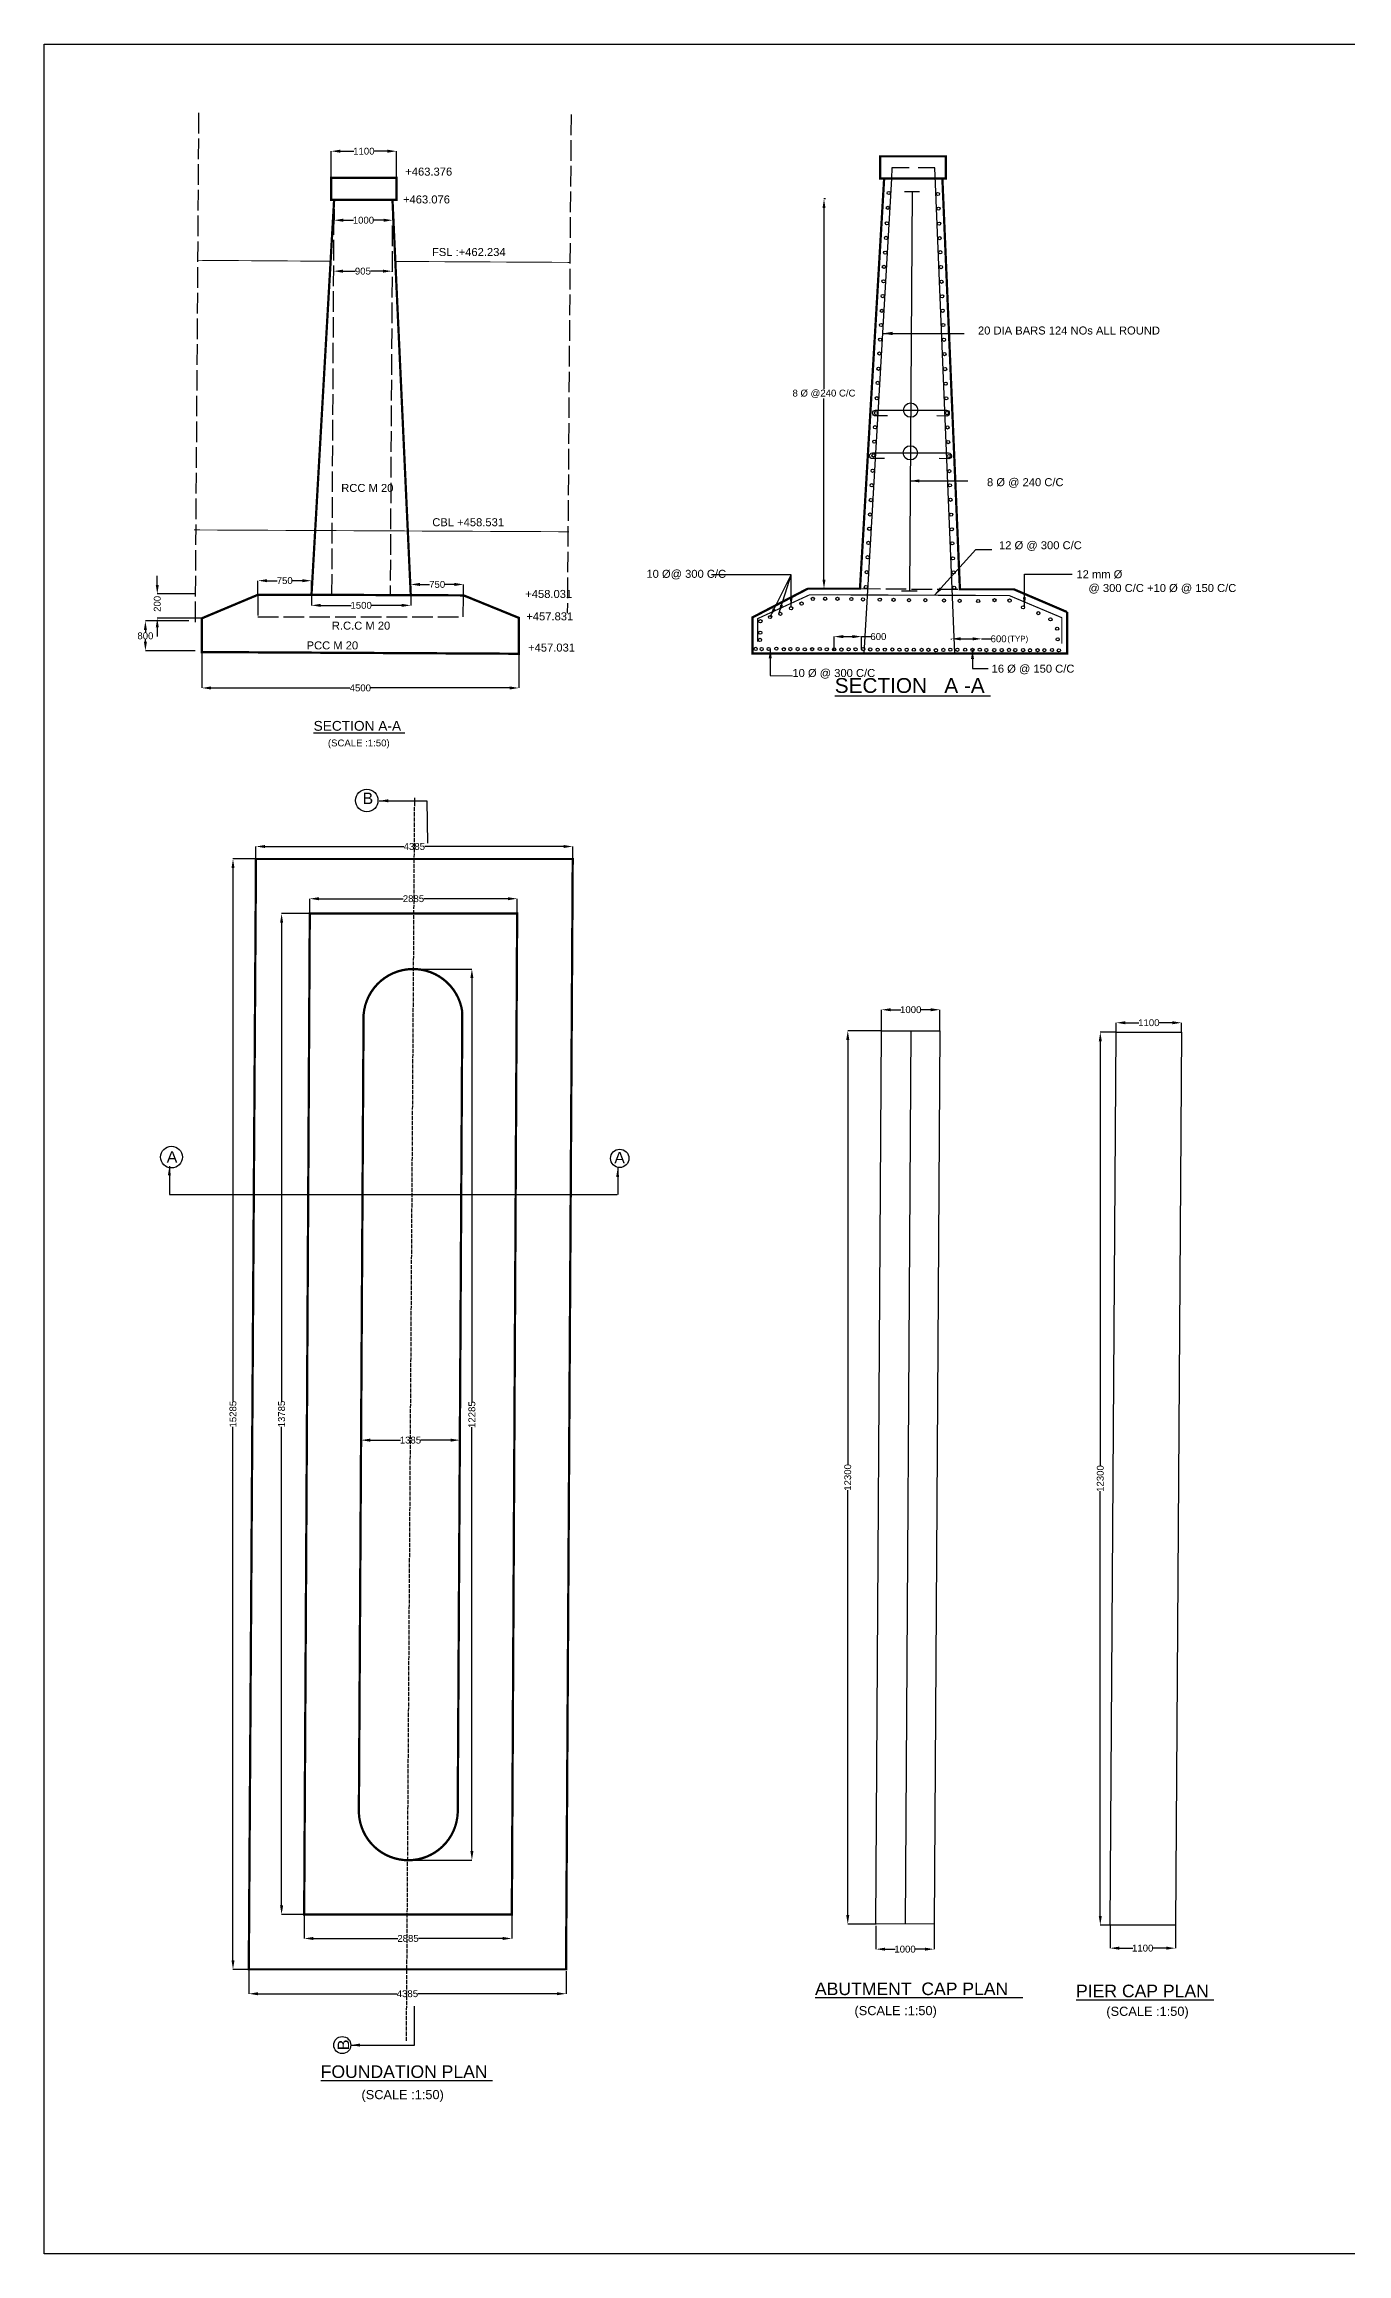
# Model space of a CAD drawing. Header units: inches. Extents: x -70558 to 56344, y -102843 to -6214.
# Drawn here: x -70558 to -13577, y -102843 to -6214 of the extents above; entities that cross this region are included whole.
import ezdxf

# ---------------------------------------------------------------- set-up
doc = ezdxf.new("R2010")
doc.units = ezdxf.units.IN
doc.header["$LTSCALE"] = 15
doc.header["$MEASUREMENT"] = 0
doc.linetypes.add('ACAD_ISO02W100', pattern=[15, 12, -3])
for name, color, linetype in [('DIMENSION', 7, 'Continuous'), ('DRAWING', 7, 'Continuous'), ('TEXT', 7, 'Continuous')]:
    doc.layers.add(name, color=color, linetype=linetype)
doc.styles.get("Standard").update_dxf_attribs({"font": 'arial.ttf', "height": 300})
doc.dimstyles.get("Standard").update_dxf_attribs({"dimtxt": 250, "dimasz": 400, "dimexe": 0.18, "dimexo": 0.0625, "dimgap": 0.09, "dimtad": 0, "dimtih": 1, "dimtoh": 1, "dimdec": 0, "dimzin": 0, "dimdsep": 46, "dimtxsty": 'Standard', "dimcen": 0.09, "dimadec": 0, "dimazin": 0, "dimtfac": 1, "dimtdec": 0, "dimtofl": 0, "dimtmove": 0, "dimatfit": 3, "dimfxl": 0, "dimtolj": 1, "dimtzin": 0, "dimarcsym": 0})

# ---------------------------------------------------------------- blocks, each defined once
blk = doc.blocks.new('*D2')
at = {"layer": 'Defpoints', "color": 0, "transparency": 16777216}
for p in [(-55148, -10894), (-58003, -12057), (-55148, -12057)]:
    blk.add_point(p, dxfattribs=at)
at = {"layer": 'DIMENSION', "color": 0, "lineweight": -2, "transparency": 16777216}
for p, q in [((-58003, -12057), (-58003, -10894)), ((-57603, -10894), (-57009, -10894)), ((-55548, -10894), (-56142, -10894)), ((-55148, -12057), (-55148, -10894))]:
    blk.add_line(p, q, dxfattribs=at)
at = {"layer": 'DIMENSION', "color": 0, "transparency": 16777216}
for points in [[(-57603, -10827), (-57603, -10961), (-58003, -10894)], [(-55548, -10827), (-55548, -10961), (-55148, -10894)]]:
    blk.add_solid(points, dxfattribs=at)
at = {"layer": 'DIMENSION', "color": 0, "transparency": 16777216, "insert": (-56575, -10894), "char_height": 300, "attachment_point": 5}
blk.add_mtext('\\A1;1100', dxfattribs=at)
blk = doc.blocks.new('*D3')
at = {"layer": 'Defpoints', "color": 0, "transparency": 16777216}
for p in [(-57877, -13422), (-55309, -13303), (-55309, -13912)]:
    blk.add_point(p, dxfattribs=at)
at = {"layer": 'DIMENSION', "color": 0, "lineweight": -2, "transparency": 16777216}
for p, q in [((-57877, -13422), (-57877, -13912)), ((-55309, -13303), (-55309, -13912)), ((-57477, -13912), (-57027, -13912)), ((-55709, -13912), (-56160, -13912))]:
    blk.add_line(p, q, dxfattribs=at)
at = {"layer": 'DIMENSION', "color": 0, "transparency": 16777216}
for points in [[(-57477, -13845), (-57477, -13979), (-57877, -13912)], [(-55709, -13845), (-55709, -13979), (-55309, -13912)]]:
    blk.add_solid(points, dxfattribs=at)
at = {"layer": 'DIMENSION', "color": 0, "transparency": 16777216, "insert": (-56593, -13912), "char_height": 300, "attachment_point": 5}
blk.add_mtext('\\A1;1000', dxfattribs=at)
blk = doc.blocks.new('*D4')
at = {"layer": 'Defpoints', "color": 0, "transparency": 16777216}
for p in [(-57892, -16140), (-57892, -16140), (-55341, -16154)]:
    blk.add_point(p, dxfattribs=at)
at = {"layer": 'DIMENSION', "color": 0, "lineweight": -2, "transparency": 16777216}
for p, q in [((-57892, -16140), (-57892, -16140)), ((-57492, -16140), (-56949, -16140)), ((-55741, -16140), (-56284, -16140)), ((-55341, -16154), (-55341, -16140))]:
    blk.add_line(p, q, dxfattribs=at)
at = {"layer": 'DIMENSION', "color": 0, "transparency": 16777216}
for points in [[(-57492, -16073), (-57492, -16206), (-57892, -16140)], [(-55741, -16073), (-55741, -16206), (-55341, -16140)]]:
    blk.add_solid(points, dxfattribs=at)
at = {"layer": 'DIMENSION', "color": 0, "transparency": 16777216, "insert": (-56617, -16140), "char_height": 300, "attachment_point": 5}
blk.add_mtext('\\A1;905', dxfattribs=at)
blk = doc.blocks.new('*D5')
at = {"layer": 'Defpoints', "color": 0, "transparency": 16777216}
for p in [(-58864, -29675), (-61207, -30291), (-58864, -30291)]:
    blk.add_point(p, dxfattribs=at)
at = {"layer": 'DIMENSION', "color": 0, "lineweight": -2, "transparency": 16777216}
for p, q in [((-61207, -30291), (-61207, -29675)), ((-60807, -29675), (-60366, -29675)), ((-59264, -29675), (-59706, -29675)), ((-58864, -30291), (-58864, -29675))]:
    blk.add_line(p, q, dxfattribs=at)
at = {"layer": 'DIMENSION', "color": 0, "transparency": 16777216}
for points in [[(-60807, -29608), (-60807, -29742), (-61207, -29675)], [(-59264, -29608), (-59264, -29742), (-58864, -29675)]]:
    blk.add_solid(points, dxfattribs=at)
at = {"layer": 'DIMENSION', "color": 0, "transparency": 16777216, "insert": (-60036, -29675), "char_height": 300, "attachment_point": 5}
blk.add_mtext('\\A1;750', dxfattribs=at)
blk = doc.blocks.new('*D6')
at = {"layer": 'Defpoints', "color": 0, "transparency": 16777216}
for p in [(-58864, -30291), (-54522, -30308), (-54522, -30755)]:
    blk.add_point(p, dxfattribs=at)
at = {"layer": 'DIMENSION', "color": 0, "lineweight": -2, "transparency": 16777216}
for p, q in [((-58864, -30291), (-58864, -30755)), ((-58464, -30755), (-57127, -30755)), ((-54922, -30755), (-56260, -30755)), ((-54522, -30308), (-54522, -30755))]:
    blk.add_line(p, q, dxfattribs=at)
at = {"layer": 'DIMENSION', "color": 0, "transparency": 16777216}
for points in [[(-58464, -30688), (-58464, -30821), (-58864, -30755)], [(-54922, -30688), (-54922, -30821), (-54522, -30755)]]:
    blk.add_solid(points, dxfattribs=at)
at = {"layer": 'DIMENSION', "color": 0, "transparency": 16777216, "insert": (-56693, -30755), "char_height": 300, "attachment_point": 5}
blk.add_mtext('\\A1;1500', dxfattribs=at)
blk = doc.blocks.new('*D7')
at = {"layer": 'Defpoints', "color": 0, "transparency": 16777216}
for p in [(-52212, -29840), (-54522, -30308), (-52212, -30318)]:
    blk.add_point(p, dxfattribs=at)
at = {"layer": 'DIMENSION', "color": 0, "lineweight": -2, "transparency": 16777216}
for p, q in [((-54522, -30308), (-54522, -29840)), ((-54122, -29840), (-53697, -29840)), ((-52612, -29840), (-53037, -29840)), ((-52212, -30317), (-52212, -29840))]:
    blk.add_line(p, q, dxfattribs=at)
at = {"layer": 'DIMENSION', "color": 0, "transparency": 16777216}
for points in [[(-54122, -29773), (-54122, -29907), (-54522, -29840)], [(-52612, -29773), (-52612, -29907), (-52212, -29840)]]:
    blk.add_solid(points, dxfattribs=at)
at = {"layer": 'DIMENSION', "color": 0, "transparency": 16777216, "insert": (-53367, -29840), "char_height": 300, "attachment_point": 5}
blk.add_mtext('\\A1;750', dxfattribs=at)
blk = doc.blocks.new('*D8')
at = {"layer": 'Defpoints', "color": 0, "transparency": 16777216}
for p in [(-63661, -32796), (-49797, -32870), (-63661, -34367)]:
    blk.add_point(p, dxfattribs=at)
at = {"layer": 'DIMENSION', "color": 0, "lineweight": -2, "transparency": 16777216}
for p, q in [((-63661, -32797), (-63661, -34367)), ((-49797, -32870), (-49797, -34367)), ((-63261, -34367), (-57183, -34367)), ((-50197, -34367), (-56275, -34367))]:
    blk.add_line(p, q, dxfattribs=at)
at = {"layer": 'DIMENSION', "color": 0, "transparency": 16777216}
for points in [[(-63261, -34300), (-63261, -34434), (-63661, -34367)], [(-50197, -34300), (-50197, -34434), (-49797, -34367)]]:
    blk.add_solid(points, dxfattribs=at)
at = {"layer": 'DIMENSION', "color": 0, "transparency": 16777216, "insert": (-56729, -34367), "char_height": 300, "attachment_point": 5}
blk.add_mtext('\\A1;4500', dxfattribs=at)
blk = doc.blocks.new('*D9')
at = {"layer": 'Defpoints', "color": 0, "transparency": 16777216}
for p in [(-66130, -31434), (-64227, -31434), (-63948, -32744)]:
    blk.add_point(p, dxfattribs=at)
at = {"layer": 'DIMENSION', "color": 0, "lineweight": -2, "transparency": 16777216}
for p, q in [((-64227, -31434), (-66130, -31434)), ((-66130, -31834), (-66130, -31936)), ((-66130, -32344), (-66130, -32242)), ((-63948, -32744), (-66130, -32744))]:
    blk.add_line(p, q, dxfattribs=at)
at = {"layer": 'DIMENSION', "color": 0, "transparency": 16777216}
for points in [[(-66197, -31834), (-66064, -31834), (-66130, -31434)], [(-66197, -32344), (-66064, -32344), (-66130, -32744)]]:
    blk.add_solid(points, dxfattribs=at)
at = {"layer": 'DIMENSION', "color": 0, "transparency": 16777216, "insert": (-66130, -32089), "char_height": 300, "attachment_point": 5}
blk.add_mtext('\\A1;800', dxfattribs=at)
blk = doc.blocks.new('*D10')
at = {"layer": 'Defpoints', "color": 0, "transparency": 16777216}
for p in [(-65611, -30257), (-63932, -30257), (-63661, -31321)]:
    blk.add_point(p, dxfattribs=at)
at = {"layer": 'DIMENSION', "color": 0, "lineweight": -2, "transparency": 16777216}
for p, q in [((-65611, -29857), (-65611, -29457)), ((-63932, -30257), (-65611, -30257)), ((-63661, -31321), (-65611, -31321)), ((-65611, -31721), (-65611, -32121))]:
    blk.add_line(p, q, dxfattribs=at)
at = {"layer": 'DIMENSION', "color": 0, "transparency": 16777216}
for points in [[(-65677, -29857), (-65544, -29857), (-65611, -30257)], [(-65677, -31721), (-65544, -31721), (-65611, -31321)]]:
    blk.add_solid(points, dxfattribs=at)
at = {"layer": 'DIMENSION', "color": 0, "transparency": 16777216, "insert": (-65611, -30689), "char_height": 300, "attachment_point": 5, "rotation": 90}
blk.add_mtext('\\A1;200', dxfattribs=at)
blk = doc.blocks.new('*D12')
at = {"layer": 'Defpoints', "color": 0, "transparency": 16777216}
for p in [(-36447, -12981), (-36387, -12981), (-36387, -30024)]:
    blk.add_point(p, dxfattribs=at)
at = {"layer": 'DIMENSION', "color": 0, "lineweight": -2, "transparency": 16777216}
for p, q in [((-36387, -12981), (-36447, -12981)), ((-36447, -13381), (-36447, -21303)), ((-36447, -29624), (-36447, -21702)), ((-36387, -30024), (-36447, -30024))]:
    blk.add_line(p, q, dxfattribs=at)
at = {"layer": 'DIMENSION', "color": 0, "transparency": 16777216}
for points in [[(-36513, -13381), (-36380, -13381), (-36447, -12981)], [(-36513, -29624), (-36380, -29624), (-36447, -30024)]]:
    blk.add_solid(points, dxfattribs=at)
at = {"layer": 'DIMENSION', "color": 0, "transparency": 16777216, "insert": (-36447, -21502), "char_height": 300, "attachment_point": 5}
blk.add_mtext('\\A1;8 Ø @240 C/C', dxfattribs=at)
blk = doc.blocks.new('*D20')
at = {"layer": 'Defpoints', "color": 0, "transparency": 16777216}
for p in [(-24361, -49417), (-23662, -49417), (-23935, -88464)]:
    blk.add_point(p, dxfattribs=at)
at = {"layer": 'DIMENSION', "color": 0, "lineweight": -2, "transparency": 16777216}
for p, q in [((-23662, -49417), (-24361, -49417)), ((-24361, -49817), (-24361, -68390)), ((-24361, -88064), (-24361, -69490)), ((-23935, -88464), (-24361, -88464))]:
    blk.add_line(p, q, dxfattribs=at)
at = {"layer": 'DIMENSION', "color": 0, "transparency": 16777216}
for points in [[(-24427, -49817), (-24294, -49817), (-24361, -49417)], [(-24427, -88064), (-24294, -88064), (-24361, -88464)]]:
    blk.add_solid(points, dxfattribs=at)
at = {"layer": 'DIMENSION', "color": 0, "transparency": 16777216, "insert": (-24361, -68940), "char_height": 300, "attachment_point": 5, "rotation": 90}
blk.add_mtext('\\A1;12300', dxfattribs=at)
blk = doc.blocks.new('*D21')
at = {"layer": 'Defpoints', "color": 0, "transparency": 16777216}
for p in [(-20812, -49007), (-23662, -49417), (-20812, -49417)]:
    blk.add_point(p, dxfattribs=at)
at = {"layer": 'DIMENSION', "color": 0, "lineweight": -2, "transparency": 16777216}
for p, q in [((-23662, -49417), (-23662, -49007)), ((-23262, -49007), (-22670, -49007)), ((-21212, -49007), (-21803, -49007)), ((-20812, -49417), (-20812, -49007))]:
    blk.add_line(p, q, dxfattribs=at)
at = {"layer": 'DIMENSION', "color": 0, "transparency": 16777216}
for points in [[(-23262, -48940), (-23262, -49074), (-23662, -49007)], [(-21212, -48940), (-21212, -49074), (-20812, -49007)]]:
    blk.add_solid(points, dxfattribs=at)
at = {"layer": 'DIMENSION', "color": 0, "transparency": 16777216, "insert": (-22237, -49007), "char_height": 300, "attachment_point": 5}
blk.add_mtext('\\A1;1100', dxfattribs=at)
blk = doc.blocks.new('*D22')
at = {"layer": 'Defpoints', "color": 0, "transparency": 16777216}
for p in [(-31375, -48438), (-33930, -49357), (-31375, -49374)]:
    blk.add_point(p, dxfattribs=at)
at = {"layer": 'DIMENSION', "color": 0, "lineweight": -2, "transparency": 16777216}
for p, q in [((-33930, -49357), (-33930, -48438)), ((-33530, -48438), (-33086, -48438)), ((-31775, -48438), (-32219, -48438)), ((-31375, -49374), (-31375, -48438))]:
    blk.add_line(p, q, dxfattribs=at)
at = {"layer": 'DIMENSION', "color": 0, "transparency": 16777216}
for points in [[(-33530, -48372), (-33530, -48505), (-33930, -48438)], [(-31775, -48372), (-31775, -48505), (-31375, -48438)]]:
    blk.add_solid(points, dxfattribs=at)
at = {"layer": 'DIMENSION', "color": 0, "transparency": 16777216, "insert": (-32653, -48438), "char_height": 300, "attachment_point": 5}
blk.add_mtext('\\A1;1000', dxfattribs=at)
blk = doc.blocks.new('*D23')
at = {"layer": 'Defpoints', "color": 0, "transparency": 16777216}
for p in [(-33930, -49357), (-35407, -88426), (-34172, -88426)]:
    blk.add_point(p, dxfattribs=at)
at = {"layer": 'DIMENSION', "color": 0, "lineweight": -2, "transparency": 16777216}
for p, q in [((-33930, -49357), (-35407, -49357)), ((-35407, -49757), (-35407, -68341)), ((-35407, -88026), (-35407, -69441)), ((-34172, -88426), (-35407, -88426))]:
    blk.add_line(p, q, dxfattribs=at)
at = {"layer": 'DIMENSION', "color": 0, "transparency": 16777216}
for points in [[(-35474, -49757), (-35340, -49757), (-35407, -49357)], [(-35474, -88026), (-35340, -88026), (-35407, -88426)]]:
    blk.add_solid(points, dxfattribs=at)
at = {"layer": 'DIMENSION', "color": 0, "transparency": 16777216, "insert": (-35407, -68891), "char_height": 300, "attachment_point": 5, "rotation": 90}
blk.add_mtext('\\A1;12300', dxfattribs=at)
blk = doc.blocks.new('*D24')
at = {"layer": 'Defpoints', "color": 0, "transparency": 16777216}
for p in [(-34173, -88506), (-31632, -88416), (-31632, -89521)]:
    blk.add_point(p, dxfattribs=at)
at = {"layer": 'DIMENSION', "color": 0, "lineweight": -2, "transparency": 16777216}
for p, q in [((-34173, -88506), (-34173, -89521)), ((-31632, -88416), (-31632, -89521)), ((-33773, -89521), (-33336, -89521)), ((-32032, -89521), (-32469, -89521))]:
    blk.add_line(p, q, dxfattribs=at)
at = {"layer": 'DIMENSION', "color": 0, "transparency": 16777216}
for points in [[(-33773, -89454), (-33773, -89587), (-34173, -89521)], [(-32032, -89454), (-32032, -89587), (-31632, -89521)]]:
    blk.add_solid(points, dxfattribs=at)
at = {"layer": 'DIMENSION', "color": 0, "transparency": 16777216, "insert": (-32902, -89521), "char_height": 300, "attachment_point": 5}
blk.add_mtext('\\A1;1000', dxfattribs=at)
blk = doc.blocks.new('*D25')
at = {"layer": 'Defpoints', "color": 0, "transparency": 16777216}
for p in [(-61608, -90403), (-47730, -90486), (-47730, -91470)]:
    blk.add_point(p, dxfattribs=at)
at = {"layer": 'DIMENSION', "color": 0, "lineweight": -2, "transparency": 16777216}
for p, q in [((-61608, -90403), (-61608, -91470)), ((-47730, -90486), (-47730, -91470)), ((-61208, -91470), (-55124, -91470)), ((-48130, -91470), (-54214, -91470))]:
    blk.add_line(p, q, dxfattribs=at)
at = {"layer": 'DIMENSION', "color": 0, "transparency": 16777216}
for points in [[(-61208, -91403), (-61208, -91536), (-61608, -91470)], [(-48130, -91403), (-48130, -91536), (-47730, -91470)]]:
    blk.add_solid(points, dxfattribs=at)
at = {"layer": 'DIMENSION', "color": 0, "transparency": 16777216, "insert": (-54669, -91470), "char_height": 300, "attachment_point": 5}
blk.add_mtext('\\A1;4385', dxfattribs=at)
blk = doc.blocks.new('*D26')
at = {"layer": 'Defpoints', "color": 0, "transparency": 16777216}
for p in [(-59185, -88004), (-50101, -88004), (-59185, -89052)]:
    blk.add_point(p, dxfattribs=at)
at = {"layer": 'DIMENSION', "color": 0, "lineweight": -2, "transparency": 16777216}
for p, q in [((-59185, -88004), (-59185, -89052)), ((-50101, -88004), (-50101, -89052)), ((-58785, -89052), (-55095, -89052)), ((-50501, -89052), (-54191, -89052))]:
    blk.add_line(p, q, dxfattribs=at)
at = {"layer": 'DIMENSION', "color": 0, "transparency": 16777216}
for points in [[(-58785, -88985), (-58785, -89119), (-59185, -89052)], [(-50501, -88985), (-50501, -89119), (-50101, -89052)]]:
    blk.add_solid(points, dxfattribs=at)
at = {"layer": 'DIMENSION', "color": 0, "transparency": 16777216, "insert": (-54643, -89052), "char_height": 300, "attachment_point": 5}
blk.add_mtext('\\A1;2885', dxfattribs=at)
blk = doc.blocks.new('*D27')
at = {"layer": 'Defpoints', "color": 0, "transparency": 16777216}
for p in [(-60172, -44234), (-58940, -44234), (-59185, -88004)]:
    blk.add_point(p, dxfattribs=at)
at = {"layer": 'DIMENSION', "color": 0, "lineweight": -2, "transparency": 16777216}
for p, q in [((-58940, -44234), (-60172, -44234)), ((-60172, -44634), (-60172, -65567)), ((-60172, -87604), (-60172, -66671)), ((-59185, -88004), (-60172, -88004))]:
    blk.add_line(p, q, dxfattribs=at)
at = {"layer": 'DIMENSION', "color": 0, "transparency": 16777216}
for points in [[(-60239, -44634), (-60105, -44634), (-60172, -44234)], [(-60239, -87604), (-60105, -87604), (-60172, -88004)]]:
    blk.add_solid(points, dxfattribs=at)
at = {"layer": 'DIMENSION', "color": 0, "transparency": 16777216, "insert": (-60172, -66119), "char_height": 300, "attachment_point": 5, "rotation": 90}
blk.add_mtext('\\A1;13785', dxfattribs=at)
blk = doc.blocks.new('*D28')
at = {"layer": 'Defpoints', "color": 0, "transparency": 16777216}
for p in [(-62299, -41846), (-61074, -41846), (-61608, -90403)]:
    blk.add_point(p, dxfattribs=at)
at = {"layer": 'DIMENSION', "color": 0, "lineweight": -2, "transparency": 16777216}
for p, q in [((-61074, -41846), (-62299, -41846)), ((-62299, -42246), (-62299, -65573)), ((-62299, -90003), (-62299, -66676)), ((-61608, -90403), (-62299, -90403))]:
    blk.add_line(p, q, dxfattribs=at)
at = {"layer": 'DIMENSION', "color": 0, "transparency": 16777216}
for points in [[(-62365, -42246), (-62232, -42246), (-62299, -41846)], [(-62365, -90003), (-62232, -90003), (-62299, -90403)]]:
    blk.add_solid(points, dxfattribs=at)
at = {"layer": 'DIMENSION', "color": 0, "transparency": 16777216, "insert": (-62299, -66124), "char_height": 300, "attachment_point": 5, "rotation": 90}
blk.add_mtext('\\A1;15285', dxfattribs=at)
blk = doc.blocks.new('*D29')
at = {"layer": 'Defpoints', "color": 0, "transparency": 16777216}
for p in [(-56697, -67372), (-52376, -67261), (-52376, -67397)]:
    blk.add_point(p, dxfattribs=at)
at = {"layer": 'DIMENSION', "color": 0, "lineweight": -2, "transparency": 16777216}
for p, q in [((-56697, -67372), (-56697, -67261)), ((-56297, -67261), (-54972, -67261)), ((-52776, -67261), (-54102, -67261)), ((-52376, -67396), (-52376, -67261))]:
    blk.add_line(p, q, dxfattribs=at)
at = {"layer": 'DIMENSION', "color": 0, "transparency": 16777216}
for points in [[(-56297, -67195), (-56297, -67328), (-56697, -67261)], [(-52776, -67195), (-52776, -67328), (-52376, -67261)]]:
    blk.add_solid(points, dxfattribs=at)
at = {"layer": 'DIMENSION', "color": 0, "transparency": 16777216, "insert": (-54537, -67261), "char_height": 300, "attachment_point": 5}
blk.add_mtext('\\A1;1385', dxfattribs=at)
blk = doc.blocks.new('*D30')
at = {"layer": 'Defpoints', "color": 0, "transparency": 16777216}
for p in [(-54399, -46657), (-51848, -46657), (-54631, -85631)]:
    blk.add_point(p, dxfattribs=at)
at = {"layer": 'DIMENSION', "color": 0, "lineweight": -2, "transparency": 16777216}
for p, q in [((-54399, -46657), (-51848, -46657)), ((-51848, -47057), (-51848, -65593)), ((-51848, -85231), (-51848, -66696)), ((-54631, -85631), (-51848, -85631))]:
    blk.add_line(p, q, dxfattribs=at)
at = {"layer": 'DIMENSION', "color": 0, "transparency": 16777216}
for points in [[(-51915, -47057), (-51781, -47057), (-51848, -46657)], [(-51915, -85231), (-51781, -85231), (-51848, -85631)]]:
    blk.add_solid(points, dxfattribs=at)
at = {"layer": 'DIMENSION', "color": 0, "transparency": 16777216, "insert": (-51848, -66144), "char_height": 300, "attachment_point": 5, "rotation": 90}
blk.add_mtext('\\A1;12285', dxfattribs=at)
blk = doc.blocks.new('*D31')
at = {"layer": 'Defpoints', "color": 0, "transparency": 16777216}
for p in [(-47438, -41300), (-61293, -41846), (-47438, -41929)]:
    blk.add_point(p, dxfattribs=at)
at = {"layer": 'DIMENSION', "color": 0, "lineweight": -2, "transparency": 16777216}
for p, q in [((-61293, -41846), (-61293, -41300)), ((-60893, -41300), (-54821, -41300)), ((-47838, -41300), (-53911, -41300)), ((-47438, -41929), (-47438, -41300))]:
    blk.add_line(p, q, dxfattribs=at)
at = {"layer": 'DIMENSION', "color": 0, "transparency": 16777216}
for points in [[(-60893, -41233), (-60893, -41367), (-61293, -41300)], [(-47838, -41233), (-47838, -41367), (-47438, -41300)]]:
    blk.add_solid(points, dxfattribs=at)
at = {"layer": 'DIMENSION', "color": 0, "transparency": 16777216, "insert": (-54366, -41300), "char_height": 300, "attachment_point": 5}
blk.add_mtext('\\A1;4385', dxfattribs=at)
blk = doc.blocks.new('*D32')
at = {"layer": 'Defpoints', "color": 0, "transparency": 16777216}
for p in [(-58940, -43583), (-58940, -44234), (-49869, -44234)]:
    blk.add_point(p, dxfattribs=at)
at = {"layer": 'DIMENSION', "color": 0, "lineweight": -2, "transparency": 16777216}
for p, q in [((-58940, -44234), (-58940, -43583)), ((-58540, -43583), (-54856, -43583)), ((-50269, -43583), (-53952, -43583)), ((-49869, -44234), (-49869, -43583))]:
    blk.add_line(p, q, dxfattribs=at)
at = {"layer": 'DIMENSION', "color": 0, "transparency": 16777216}
for points in [[(-58540, -43517), (-58540, -43650), (-58940, -43583)], [(-50269, -43517), (-50269, -43650), (-49869, -43583)]]:
    blk.add_solid(points, dxfattribs=at)
at = {"layer": 'DIMENSION', "color": 0, "transparency": 16777216, "insert": (-54404, -43583), "char_height": 300, "attachment_point": 5}
blk.add_mtext('\\A1;2885', dxfattribs=at)
blk = doc.blocks.new('*D33')
at = {"layer": 'Defpoints', "color": 0, "transparency": 16777216}
for p in [(-36003, -32749), (-34800, -32121), (-34800, -32668)]:
    blk.add_point(p, dxfattribs=at)
at = {"layer": 'DIMENSION', "color": 0, "lineweight": -2, "transparency": 16777216}
for p, q in [((-36003, -32749), (-36003, -32121)), ((-35603, -32121), (-35200, -32121)), ((-34800, -32668), (-34800, -32121)), ((-34800, -32121), (-34400, -32121))]:
    blk.add_line(p, q, dxfattribs=at)
at = {"layer": 'DIMENSION', "color": 0, "transparency": 16777216}
for points in [[(-35603, -32054), (-35603, -32188), (-36003, -32121)], [(-35200, -32054), (-35200, -32188), (-34800, -32121)]]:
    blk.add_solid(points, dxfattribs=at)
at = {"layer": 'DIMENSION', "color": 0, "transparency": 16777216, "insert": (-34068, -32121), "char_height": 300, "attachment_point": 5}
blk.add_mtext('\\A1;600 ', dxfattribs=at)
blk = doc.blocks.new('*D34')
at = {"layer": 'Defpoints', "color": 0, "transparency": 16777216}
for p in [(-30875, -32245), (-29541, -32219), (-29541, -32228)]:
    blk.add_point(p, dxfattribs=at)
at = {"layer": 'DIMENSION', "color": 0, "lineweight": -2, "transparency": 16777216}
for p, q in [((-30875, -32245), (-30875, -32218)), ((-30475, -32219), (-29941, -32219)), ((-29541, -32228), (-29541, -32218)), ((-29541, -32219), (-29141, -32219))]:
    blk.add_line(p, q, dxfattribs=at)
at = {"layer": 'DIMENSION', "color": 0, "transparency": 16777216}
for points in [[(-30475, -32152), (-30475, -32285), (-30875, -32219)], [(-29941, -32152), (-29941, -32285), (-29541, -32219)]]:
    blk.add_solid(points, dxfattribs=at)
at = {"layer": 'DIMENSION', "color": 0, "transparency": 16777216, "insert": (-28809, -32219), "char_height": 300, "attachment_point": 5}
blk.add_mtext('\\A1;600', dxfattribs=at)
blk = doc.blocks.new('*D35')
at = {"layer": 'Defpoints', "color": 0, "transparency": 16777216}
for p in [(-23935, -88464), (-21077, -88464), (-21077, -89476)]:
    blk.add_point(p, dxfattribs=at)
at = {"layer": 'DIMENSION', "color": 0, "lineweight": -2, "transparency": 16777216}
for p, q in [((-23935, -88464), (-23935, -89476)), ((-21077, -88464), (-21077, -89476)), ((-23535, -89476), (-22939, -89476)), ((-21477, -89476), (-22073, -89476))]:
    blk.add_line(p, q, dxfattribs=at)
at = {"layer": 'DIMENSION', "color": 0, "transparency": 16777216}
for points in [[(-23535, -89409), (-23535, -89543), (-23935, -89476)], [(-21477, -89409), (-21477, -89543), (-21077, -89476)]]:
    blk.add_solid(points, dxfattribs=at)
at = {"layer": 'DIMENSION', "color": 0, "transparency": 16777216, "insert": (-22506, -89476), "char_height": 300, "attachment_point": 5}
blk.add_mtext('\\A1;1100', dxfattribs=at)

msp = doc.modelspace()

# ---------------------------------------------------------------- linework, layer by layer
at = {"layer": 'DIMENSION', "color": 0}
msp.add_lwpolyline([(56305.6, -102842.7), (-70557.6, -102842.7), (-70557.6, -6213.9), (56305.6, -6213.9)], close=True, dxfattribs=at)
for centre, radius in [((-56445.6, -39289.3), 489.7), ((-64990.2, -54880.2), 475.7), ((-45380.7, -54936.7), 401.8), ((-57519, -93715.3), 374.4)]:
    msp.add_circle(centre, radius, dxfattribs=at)
at = {"layer": 'DRAWING', "color": 0, "linetype": 'ACAD_ISO02W100', "ltscale": 5}
for points in [[(-63940.7, -31487.1), (-63788.5, -9169.7)], [(-47510.5, -9285.3), (-47674.2, -31100)], [(-57971.5, -30294.8), (-57874.7, -13016.4)], [(-55322.5, -13016.4), (-55425, -30304.8)], [(-61207.3, -30291.2), (-61207.3, -31252.6), (-52224.4, -31252.6), (-52211.5, -30317.5)], [(-34872.3, -30023.9), (-30501.4, -30054.1)]]:
    msp.add_lwpolyline(points, dxfattribs=at)
at = {"layer": 'DRAWING', "color": 0, "const_width": 100}
for points in [[(-33988.7, -11118.9), (-31111.7, -11118.9), (-31111.7, -12088.4), (-33988.7, -12088.4)], [(-58002.5, -13016.4), (-55148.2, -13016.4), (-55148.2, -12057.2), (-58002.5, -12057.2)], [(-61293.1, -41845.9), (-47438, -41845.9), (-47729.9, -90402.7), (-61607.6, -90402.7)]]:
    msp.add_lwpolyline(points, close=True, dxfattribs=at)
at = {"layer": 'DRAWING', "color": 0}
for points, const_width in [([(-33815.7, -12088.4), (-34872.3, -30023.9), (-37154.4, -30023.9)], 100), ([(-25813.8, -31046.7), (-28136.9, -30054.1), (-30501.4, -30054.1), (-31268.4, -12088.4)], 100), ([(-57874.7, -13016.4), (-58864.5, -30291.2), (-61207.3, -30291.2), (-63661.3, -31320.5), (-63661.3, -32796.5), (-49796.7, -32870.3), (-49796.7, -31300.7), (-52211.5, -30317.5), (-58864.5, -30291.2)], 100), ([(-54522, -30308.4), (-55322.5, -13016.4)], 100), ([(-58028.8, -15706), (-63832.8, -15666.5)], 40), ([(-55197.6, -15714.4), (-47563.1, -15755.8)], 40), ([(-64009, -27455.6), (-47596.7, -27535.8)], 40), ([(-37154.4, -30023.9), (-39579.4, -31283.8), (-39579.4, -32862.4), (-25813.8, -32862.4), (-25813.8, -31046.7)], 100), ([(-26039.2, -32429.2), (-26039.2, -31295.1), (-28345.2, -30324.6), (-37071.4, -30291.3), (-39350.7, -31336), (-39350.7, -32334.8)], 50)]:
    msp.add_lwpolyline(points, dxfattribs=dict(at, const_width=const_width))
for points in [[(-32726.6, -11618.1), (-33482.4, -11618.1), (-33501.1, -12088.4), (-34703.1, -32862.4)], [(-30726.3, -32862.4), (-31605.2, -11618.6), (-32323.1, -11618.6)], [(-32919.7, -12661.9), (-32262, -12661.9)], [(-32590.9, -12661.9), (-32711.7, -30120)], [(-33052.6, -30120), (-32370.9, -30120)], [(-32652.5, -49361.5), (-32902, -88421.1)]]:
    msp.add_lwpolyline(points, dxfattribs=at)
for points in [[(-33668.3, -22471.1), (-34192.8, -22471.1, -1), (-34192.8, -22216.8), (-32183.5, -22216.8)], [(-32413, -22216.8), (-31090.8, -22216.8, -0.9344009), (-31079.7, -22475.8), (-31507.5, -22471.2)], [(-33803, -24338.1), (-34327.5, -24338.1, -1), (-34327.5, -24083.8), (-30996, -24083.8, -0.9344009), (-30984.9, -24342.9), (-31412.7, -24338.3)]]:
    msp.add_lwpolyline(points, format="xyb", dxfattribs=at)
at = {"layer": 'DRAWING', "color": 0, "linetype": 'ACAD_ISO02W100'}
msp.add_lwpolyline([(-54711, -93531.3), (-54349.1, -39174.5)], dxfattribs=at)
at = {"layer": 'DRAWING', "color": 0, "linetype": 'ACAD_ISO02W100', "const_width": 100}
msp.add_lwpolyline([(-58939.7, -44233.8), (-49868.7, -44233.8), (-50101.3, -88004.2), (-59184.9, -88004.2)], close=True, dxfattribs=at)
msp.add_lwpolyline([(-56792.5, -83565.1, 0.9556396), (-52469, -83565.1), (-52268.6, -48533.5, 0.8967721), (-56586.8, -48655.5), (-56792.5, -83565.1)], format="xyb", dxfattribs=at)
at = {"layer": 'DRAWING', "color": 0}
for points in [[(-33929.8, -49357), (-31375.3, -49366), (-31631.6, -88416.3), (-34172.3, -88425.8)], [(-23661.6, -49416.8), (-20812.1, -49416.8), (-21076.5, -88463.7), (-23935.2, -88463.7)]]:
    msp.add_lwpolyline(points, close=True, dxfattribs=at)
for centre, radius in [((-33655.1, -13370.1), 69.8), ((-33617.7, -12723.4), 69.8), ((-31465.2, -12763.5), 69.8), ((-31438.7, -13404.5), 69.8), ((-33694.3, -14047.5), 69.8), ((-31411.6, -14059.5), 69.8), ((-33768.5, -15329.9), 69.8), ((-33731.2, -14684.8), 69.8), ((-31385.2, -14696.9), 69.8), ((-31359.8, -15312.7), 69.8), ((-33826.1, -15948.9), 69.8), ((-31332.9, -15962.7), 69.8), ((-33878.4, -17230.3), 69.8), ((-33841, -16584), 69.8), ((-31306.4, -16602), 69.8), ((-31280.1, -17237.3), 69.8), ((-33915.7, -17875.2), 69.8), ((-31254, -17870.4), 69.8), ((-33988.5, -19133.3), 69.8), ((-33951.4, -18490.9), 69.8), ((-31228.2, -18492.3), 69.8), ((-31201.5, -19138.4), 69.8), ((-34023.7, -19740.5), 69.8), ((-31175.5, -19765.7), 69.8), ((-34098.1, -21026.1), 69.8), ((-34062.3, -20407.4), 69.8), ((-31148.4, -20421.2), 69.8), ((-31122, -21061.2), 69.8), ((-34136.9, -21696.7), 69.8), ((-32657, -22216.8), 312.6), ((-31095.5, -21701.2), 69.8), ((-34210.3, -22965.2), 69.8), ((-34172.1, -22341.2), 69.8), ((-31068.8, -22345.7), 69.8), ((-31042.9, -22972.9), 69.8), ((-34281.6, -24197.6), 69.8), ((-34246.7, -23595.4), 69.8), ((-32669.9, -24083.8), 312.6), ((-31016.3, -23614.7), 69.8), ((-30991.3, -24220.2), 69.8), ((-34320.4, -24868.1), 69.8), ((-30963.7, -24886.4), 69.8), ((-34394.6, -26151.7), 69.8), ((-34357, -25500.8), 69.8), ((-30938, -25508.2), 69.8), ((-30912, -26135.9), 69.8), ((-34431, -26780), 69.8), ((-30885.1, -26787.7), 69.8), ((-34502.9, -28023.2), 69.8), ((-34467.1, -27404.2), 69.8), ((-30858.6, -27426.8), 69.8), ((-30833.2, -28042.1), 69.8), ((-34539.1, -28648.8), 69.8), ((-30806.1, -28695), 69.8), ((-34614.6, -29953.2), 69.8), ((-34577, -29303.4), 69.8), ((-30780.7, -29311.1), 69.8), ((-30752.9, -29981.4), 69.8), ((-37885.1, -30880.3), 69.8), ((-37428.1, -30676.1), 69.8), ((-36935.5, -30470.8), 69.8), ((-36395.8, -30465.1), 69.8), ((-35858.9, -30467.4), 69.8), ((-35249, -30474.4), 69.8), ((-34742.3, -30495.3), 69.8), ((-34006.9, -30502.3), 69.8), ((-33402.6, -30511.6), 69.8), ((-32728.5, -30527.9), 69.8), ((-32016.2, -30525.6), 69.8), ((-31200.4, -30541.8), 69.8), ((-30513.7, -30555.8), 69.8), ((-29702.5, -30565.1), 69.8), ((-28987.8, -30526.9), 69.8), ((-28329.4, -30544.4), 69.8), ((-27740.7, -30840.3), 69.8), ((-39237, -31949.3), 69.8), ((-39227.2, -31447.8), 69.8), ((-38803.4, -31261.2), 69.8), ((-38353.7, -31124), 69.8), ((-27073.5, -31094.7), 69.8), ((-26542.6, -31367.5), 69.8), ((-26247.1, -31774), 69.8), ((-39435.2, -32657.4), 69.8), ((-39251.1, -32265.9), 69.8), ((-39174.1, -32667.1), 69.8), ((-38867.8, -32663.8), 69.8), ((-38529.3, -32647.7), 69.8), ((-38203.6, -32673.5), 69.8), ((-37916.7, -32667.1), 69.8), ((-37600.7, -32667.1), 69.8), ((-37288.9, -32677.4), 69.8), ((-36965.5, -32670.6), 69.8), ((-36633, -32663.8), 69.8), ((-36325.4, -32675.1), 69.8), ((-36003.3, -32679.6), 69.8), ((-35684.4, -32686.4), 69.8), ((-35370, -32677.4), 69.8), ((-35064.7, -32675.1), 69.8), ((-34730, -32668.3), 69.8), ((-34423.5, -32681.9), 69.8), ((-34100.1, -32690.9), 69.8), ((-33785.7, -32690.9), 69.8), ((-33457.8, -32684.2), 69.8), ((-33147.9, -32693.2), 69.8), ((-32830.4, -32695.4), 69.8), ((-32516, -32693.2), 69.8), ((-32176.8, -32699.9), 69.8), ((-31878.2, -32697.7), 69.8), ((-31551.7, -32715.8), 69.8), ((-31226, -32702.2), 69.8), ((-30923, -32693.2), 69.8), ((-30612.5, -32695.5), 69.8), ((-30271, -32693.2), 69.8), ((-29949.8, -32702.2), 69.8), ((-29632.6, -32692.4), 69.8), ((-29343.2, -32710.5), 69.8), ((-28999.6, -32710.5), 69.8), ((-28670.4, -32710.5), 69.8), ((-28355.7, -32703.3), 69.8), ((-28080.7, -32710.5), 69.8), ((-27737.1, -32710.5), 69.8), ((-27436.8, -32717.8), 69.8), ((-27104, -32714.1), 69.8), ((-26810.3, -32714.6), 69.8), ((-26470.3, -32707), 69.8), ((-26223.7, -32242.9), 69.8), ((-26170.8, -32722.2), 69.8)]:
    msp.add_circle(centre, radius, dxfattribs=at)

# ---------------------------------------------------------------- texts
at = {"layer": 'TEXT', "color": 0}
for s, height, p in [('+463.376', 350, (-54763.4, -11961.2)), ('+463.076', 350, (-54860.8, -13178)), ('FSL :+462.234', 350, (-53594.6, -15477.7)), ('20 DIA BARS 124 NOs ALL ROUND ', 350, (-29711.7, -18909.9)), ('RCC M 20', 350, (-57563.5, -25794.7)), ('8 Ø @ 240 C/C', 350, (-29316.6, -25542.4)), ('CBL +458.531', 350, (-53581.7, -27293.7)), ('12 Ø @ 300 C/C', 350, (-28790.8, -28300.8)), ('10 Ø@ 300 C/C', 350, (-44214.1, -29550.4)), ('12 mm Ø ', 350, (-25404.6, -29569.7)), ('@ 300 C/C +10 Ø @ 150 C/C', 350, (-24878.9, -30170.1)), ('+458.031', 350, (-49515.1, -30430.1)), ('R.C.C M 20', 350, (-57973.6, -31816.4)), ('+457.831', 350, (-49469.2, -31408.7)), ('PCC M 20', 350, (-59078.5, -32679.7)), ('+457.031', 350, (-49390.5, -32775.3)), ('(TYP)', 250, (-28425.3, -32336)), ('10 Ø @ 300 C/C', 350, (-37827.8, -33887.7)), ('16 Ø @ 150 C/C', 350, (-29113.8, -33697.7)), ('%%USECTION   A -A ', 650, (-35976.6, -34583.9)), ('%%USECTION A-A ', 428.735, (-58771.6, -36237.7)), ('(SCALE :1:50)', 300, (-58147.4, -36921.8)), ('B', 500, (-56632, -39444.1)), ('A', 500, (-65198, -55123.7)), ('A', 500, (-45621.4, -55159.4)), ('%%UABUTMENT  CAP PLAN   ', 550, (-36840.2, -91529.4)), ('%%UPIER CAP PLAN ', 550, (-25421, -91623)), ('(SCALE :1:50)', 400, (-35113.6, -92407.1)), ('(SCALE :1:50)', 400, (-24096.7, -92437.7)), ('%%UFOUNDATION PLAN ', 550, (-58462.1, -95152.3)), ('(SCALE :1:50)', 400, (-56679.1, -96080.7))]:
    msp.add_text(s, height=height, dxfattribs=at).set_placement(p)
msp.add_text('B', height=500, rotation=90, dxfattribs=at).set_placement((-57217.3, -93937))

# ---------------------------------------------------------------- dimensions: what is measured, and where the dimension line sits
at = {"layer": 'DIMENSION', "color": 0}
for base, p1, p2, text, picture, middle in [((-55148.2, -10893.9), (-58002.5, -12057.2), (-55148.2, -12057.2), '1100', '*D2', (-56575.3, -10893.9)), ((-55309.2, -13911.9), (-57876.9, -13421.6), (-55309.2, -13302.7), '1000', '*D3', (-56593.1, -13911.9)), ((-57892.2, -16139.7), (-55341.1, -16154), (-57892.2, -16139.7), '905', '*D4', (-56616.6, -16139.7)), ((-58864.5, -29675.1), (-61207.3, -30291.2), (-58864.5, -30291.2), '750', '*D5', (-60035.9, -29675.1)), ((-52211.5, -29840), (-54522, -30308.4), (-52211.5, -30317.5), '750', '*D7', (-53366.7, -29840)), ((-54522, -30754.7), (-58864.5, -30291.2), (-54522, -30308.4), '1500', '*D6', (-56693.2, -30754.7)), ((-63661.3, -34367), (-49796.7, -32870.3), (-63661.3, -32796.5), '4500', '*D8', (-56729, -34367)), ((-31375.3, -48438.3), (-33929.8, -49357), (-31375.3, -49373.7), '1000', '*D22', (-32652.5, -48438.3)), ((-20812.1, -49006.9), (-23661.6, -49416.8), (-20812.1, -49416.8), '1100', '*D21', (-22236.9, -49006.9)), ((-52376.5, -67261.4), (-56697.1, -67371.8), (-52376.5, -67396.5), '1385', '*D29', (-54536.8, -67261.4)), ((-59184.9, -89052.1), (-50101.3, -88004.2), (-59184.9, -88004.2), '2885', '*D26', (-54643.1, -89052.1)), ((-31631.6, -89520.7), (-34172.8, -88506.4), (-31631.6, -88416.3), '1000', '*D24', (-32902.2, -89520.7)), ((-47730.4, -91469.5), (-61607.6, -90402.7), (-47730.4, -90486.1), '4385', '*D25', (-54669, -91469.5))]:
    dim = msp.add_linear_dim(base=base, p1=p1, p2=p2, text=text, dimstyle='Standard', override={"dimzin": 2}, dxfattribs=at)
    dim.commit()
    dim.dimension.update_dxf_attribs({"geometry": picture, "text_midpoint": middle})
for base, p1, p2, text, picture, middle in [((-36446.7, -12980.9), (-36386.9, -30023.9), (-36386.9, -12980.9), '8 Ø @240 C/C', '*D12', (-36446.7, -21502.4)), ((-66130.3, -31434.2), (-63947.5, -32743.6), (-64226.9, -31434.2), '800', '*D9', (-66130.3, -32088.9))]:
    dim = msp.add_linear_dim(base=base, p1=p1, p2=p2, angle=90, text=text, dimstyle='Standard', override={"dimzin": 2}, dxfattribs=at)
    dim.commit()
    dim.dimension.update_dxf_attribs({"geometry": picture, "text_midpoint": middle})
dim = msp.add_linear_dim(base=(-65610.6, -30257), p1=(-63661.3, -31320.5), p2=(-63932.3, -30257), angle=90, text='200', dimstyle='Standard', override={"dimzin": 2}, dxfattribs=at)
dim.commit()
dim.dimension.update_dxf_attribs({"geometry": '*D10', "text_midpoint": (-65610.6, -30688.7), "dimtype": 160, "text_rotation": 90})
for base, p1, p2, text, picture, middle in [((-34799.8, -32121.1), (-36003.3, -32749.5), (-34799.8, -32668.3), '600 ', '*D33', (-34068, -32121.1)), ((-29540.9, -32218.7), (-30874.7, -32245.4), (-29540.9, -32227.6), '600', '*D34', (-28809.1, -32218.7)), ((-47438.5, -41299.9), (-61293.1, -41845.9), (-47438.5, -41929.2), '4385', '*D31', (-54365.8, -41299.9)), ((-58939.7, -43583.2), (-49868.7, -44233.8), (-58939.7, -44233.8), '2885', '*D32', (-54404.2, -43583.2)), ((-21076.5, -89475.9), (-23935.3, -88463.7), (-21076.5, -88463.7), '1100', '*D35', (-22505.9, -89475.9))]:
    dim = msp.add_linear_dim(base=base, p1=p1, p2=p2, text=text, dimstyle='Standard', dxfattribs=at)
    dim.commit()
    dim.dimension.update_dxf_attribs({"geometry": picture, "text_midpoint": middle})
for base, p1, p2, text, picture, middle in [((-62298.8, -41845.9), (-61607.6, -90402.7), (-61073.7, -41845.9), '15285', '*D28', (-62298.8, -66124.3)), ((-60172, -44233.8), (-59184.9, -88004.2), (-58939.7, -44233.8), '13785', '*D27', (-60172, -66119)), ((-51848, -46657.5), (-54630.7, -85631), (-54398.9, -46657.5), '12285', '*D30', (-51848, -66144.2)), ((-35406.9, -88425.8), (-33929.8, -49357), (-34172.3, -88425.8), '12300', '*D23', (-35406.9, -68891.4)), ((-24360.6, -49416.8), (-23935.2, -88463.7), (-23661.6, -49416.8), '12300', '*D20', (-24360.6, -68940.3))]:
    dim = msp.add_linear_dim(base=base, p1=p1, p2=p2, angle=90, text=text, dimstyle='Standard', override={"dimtad": 3, "dimzin": 2}, dxfattribs=at)
    dim.commit()
    dim.dimension.update_dxf_attribs({"geometry": picture, "text_midpoint": middle, "text_rotation": 90})

# ---------------------------------------------------------------- leaders
for points, override in [([(-33893.1, -18864.3), (-30318.4, -18864.3)], {"dimasz": 450, "dimgap": 0.09, "dimtad": 0, "dimzin": 2}), ([(-32678.4, -25311.5), (-30151, -25311.5)], {"dimgap": 0.09, "dimtad": 0}), ([(-31605.9, -30312.2), (-29807.4, -28312), (-29100.8, -28312)], {"dimgap": 0.09, "dimtad": 0}), ([(-37885.1, -30810.5), (-37885.1, -29413), (-41369.6, -29413)], {"dimgap": 0.09, "dimtad": 0}), ([(-38803.4, -31261.2), (-37885.1, -29413)], {"dimgap": 0.09, "dimtad": 0}), ([(-38423.6, -31124), (-37885.1, -29413)], {"dimgap": 0.09, "dimtad": 0}), ([(-27680, -30805.7), (-27680, -29392.2), (-25590.8, -29392.2)], {"dimgap": 0.09, "dimtad": 0}), ([(-38797.9, -32663.8), (-38797.9, -33822.9), (-37827.8, -33836.9)], {"dimgap": 0.09, "dimtad": 0}), ([(-29949.8, -32702.2), (-29949.8, -33521.5), (-29260.1, -33521.5)], {"dimgap": 0.09, "dimtad": 0}), ([(-55905.8, -39301.2), (-53826.8, -39301.2), (-53789.6, -41156.3)], {"dimgap": 0.09, "dimtad": 0}), ([(-65080.8, -55277.2), (-65080.8, -56512.9), (-45493.2, -56512.9)], {"dimgap": 0.09, "dimtad": 0}), ([(-45471.8, -55350.3), (-45471.8, -56512.9)], {"dimgap": 0.09, "dimtad": 0}), ([(-57144.6, -93715.3), (-54360, -93715.3), (-54360, -92008)], {"dimgap": 0.09, "dimtad": 0})]:
    msp.add_leader(points, dimstyle='Standard', override=override, dxfattribs=at)

doc.saveas('drawing.dxf')
